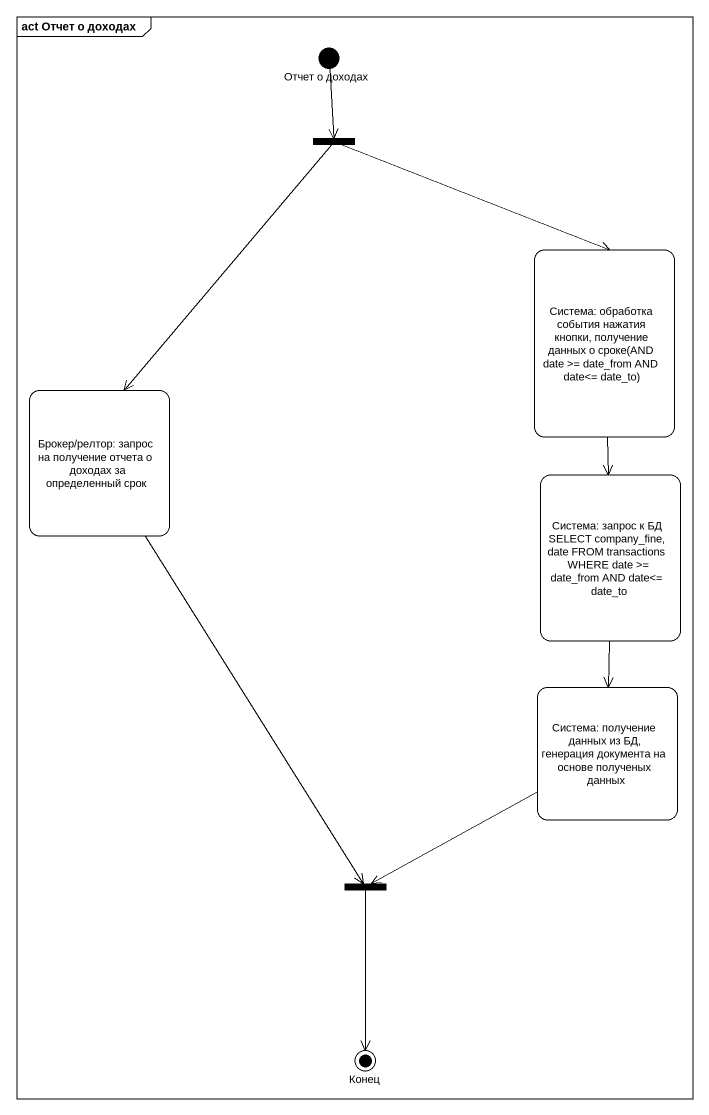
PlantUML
@startuml
mainframe act Отчет о доходах
hide empty description
state "Отчет о доходах" as Отчет_о_доходах <<start>>
state fork1 <<fork>>
state "Система: обработка события нажатия кнопки, получение данных о сроке(AND date >= date_from AND date<= date_to)" as Система_обработка_события
state "Брокер/релтор: запрос на получение отчета о доходах за определенный срок" as Брокер_релтор_запрос_на
state "Система: запрос к БД SELECT company_fine, date FROM transactions WHERE date >= date_from AND date<= date_to" as Система_запрос_к_БД_SELECT
state "Система: получение данных из БД, генерация документа на основе полученых данных" as Система_получение_данных_из
state fork2 <<join>>
state Конец <<end>>
Отчет_о_доходах --> fork1
fork1 --> Система_обработка_события
fork1 --> Брокер_релтор_запрос_на
Система_обработка_события --> Система_запрос_к_БД_SELECT
Брокер_релтор_запрос_на --> fork2
Система_запрос_к_БД_SELECT --> Система_получение_данных_из
Система_получение_данных_из -left-> fork2
fork2 --> Конец
@enduml
